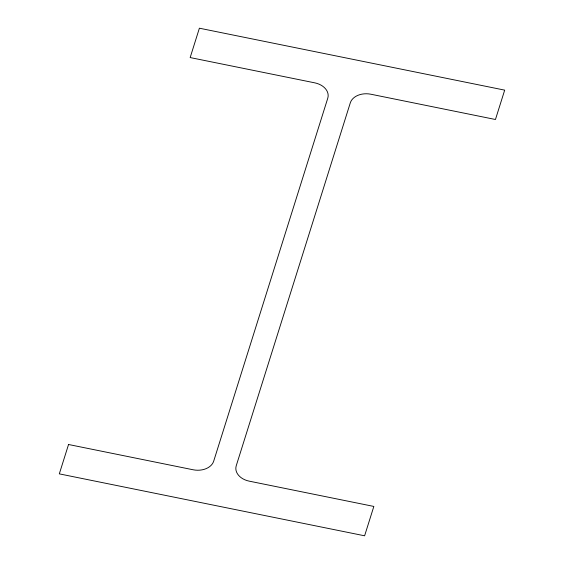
<?xml version="1.0" encoding="UTF-8"?>
<svg xmlns="http://www.w3.org/2000/svg" width="564" height="564" viewBox="0 0 564 564"><rect width="100%" height="100%" fill="white"/><g stroke="black" fill="none" stroke-linecap="round" stroke-linejoin="round"><path stroke-width="0.85" d="M68.547 444.502L59.312 473.866L364.612 535.8L373.84 506.437L249.274 481.162A17.258 12.457 4.8 0 1 236.245 465.737L350.307 102.838A17.258 12.457 4.8 0 1 370.886 94.23L495.453 119.497L504.688 90.134L199.388 28.2L190.16 57.563L314.726 82.837A17.258 12.457 4.8 0 1 327.754 98.263L213.693 461.162A17.258 12.457 4.8 0 1 193.114 469.77L68.547 444.502"/></g></svg>
